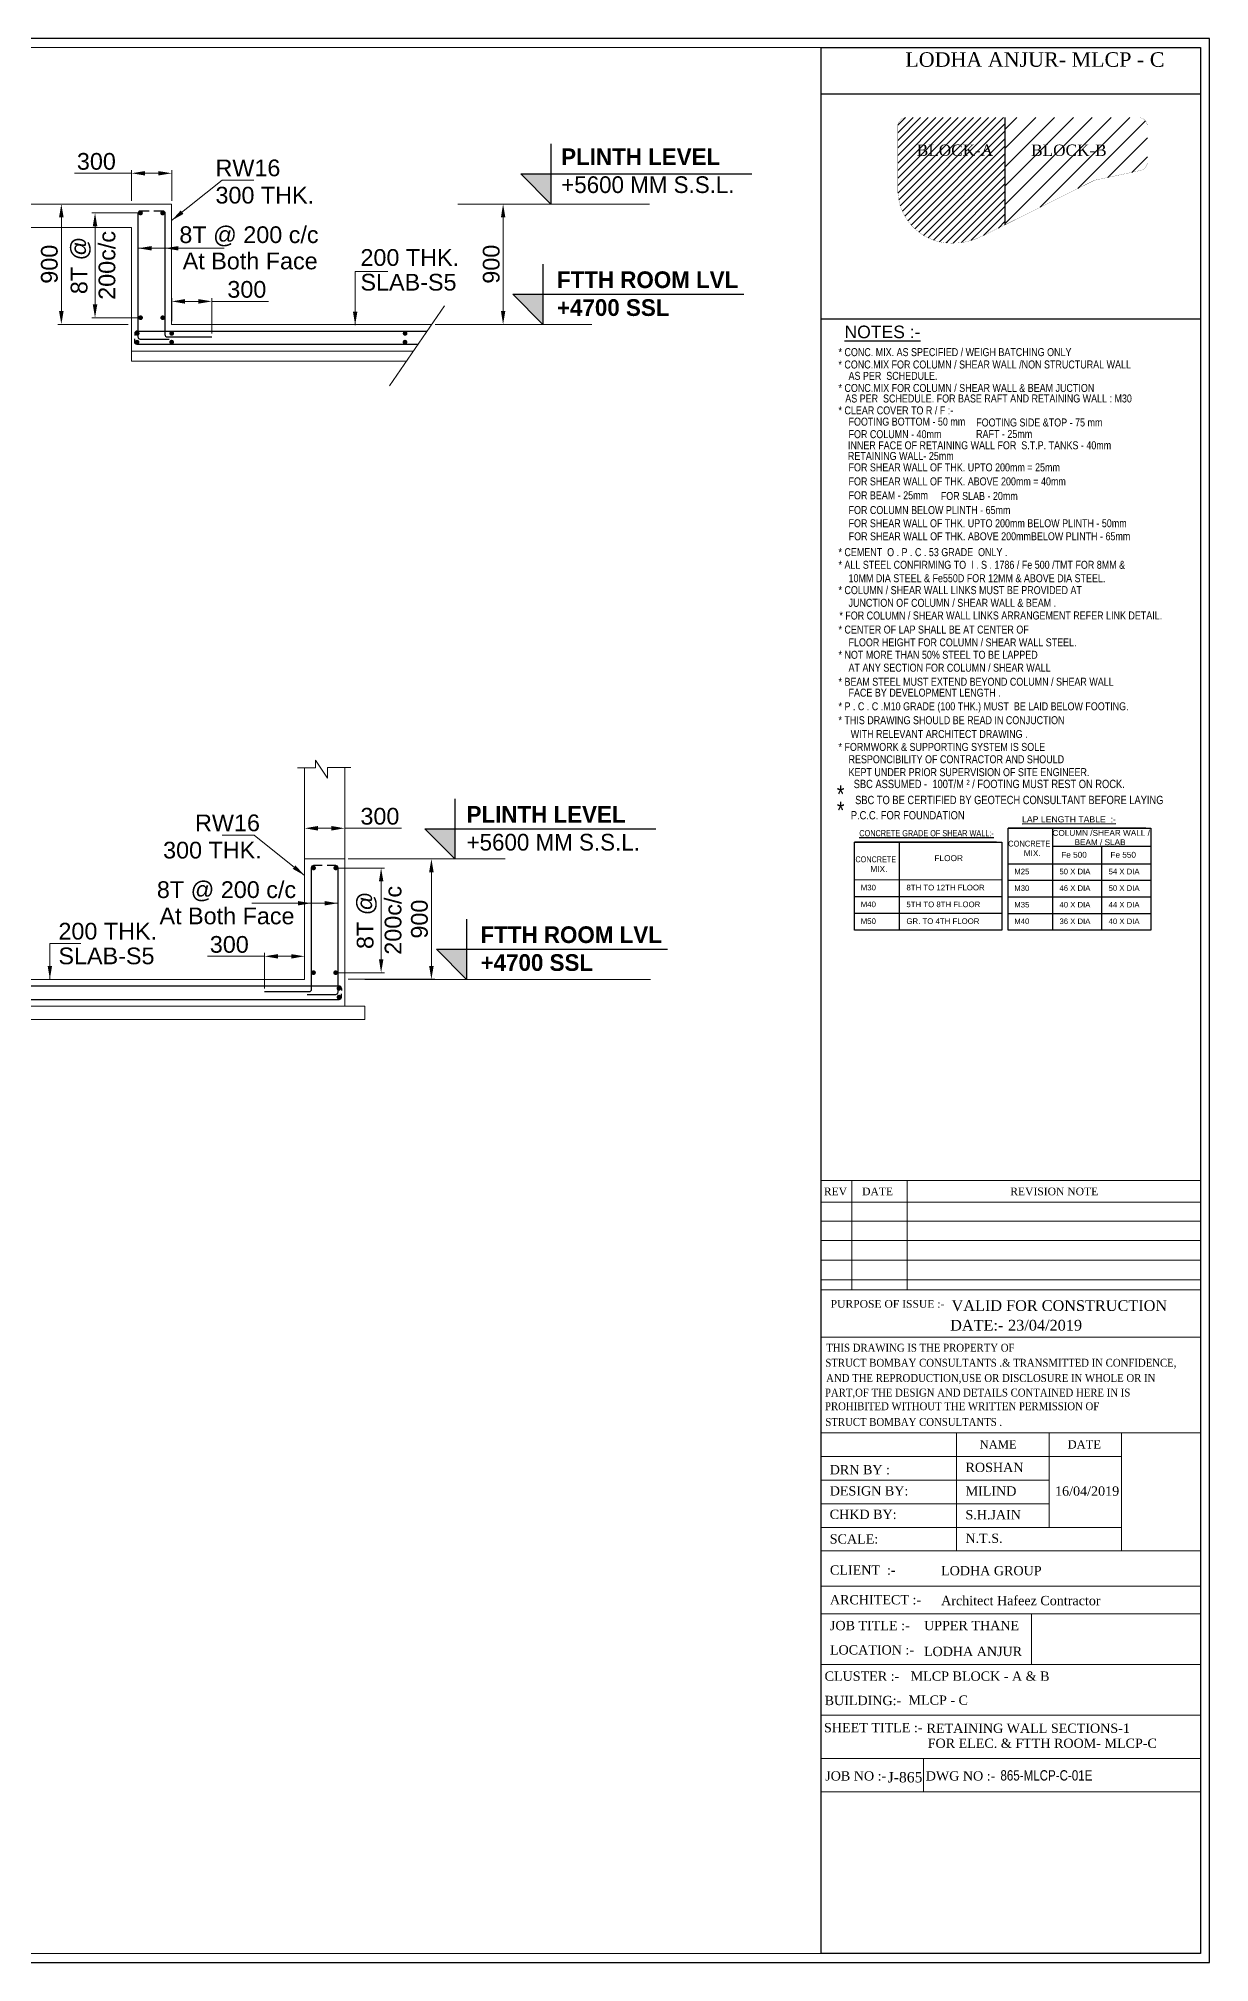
# Model space of a CAD drawing. Header units: millimetres. Extents: x 99112 to 332273, y 431815 to 552227.
# Drawn here: x 322734 to 331490, y 518205 to 532590 of the extents above; entities that cross this region are included whole.
import ezdxf
from ezdxf.enums import TextEntityAlignment as Align

# ---------------------------------------------------------------- set-up
doc = ezdxf.new("R2010")
doc.units = ezdxf.units.MM
doc.header["$LTSCALE"] = 100
doc.header["$MEASUREMENT"] = 0
doc.layers.add('Col. sch.', color=4, linetype='Continuous')
doc.layers.add('SHEET', color=7, linetype='Continuous')
for name, color, linetype, lineweight in [('CONCRETE', 7, 'Continuous', 20), ('D-sheet', 42, 'Continuous', 13), ('DIM', 8, 'Continuous', 13), ('DONUT', 2, 'Continuous', 20), ('LINE- 1', 7, 'Continuous', 25), ('MAIN TEXT', 6, 'Continuous', 30), ('REINF', 4, 'Continuous', 30), ('S- LEVEL', 1, 'Continuous', 25), ('SUNK', 251, 'Continuous', 9), ('TEXT', 255, 'Continuous', 25)]:
    doc.layers.add(name, color=color, linetype=linetype, lineweight=lineweight)
doc.styles.add('03_ALL SECTIONS.$0$STD-125', font='', dxfattribs={"height": 250})
doc.styles.add('ARIAL', font='arial.ttf')
doc.styles.add('STYLE3', font='times.ttf', dxfattribs={"width": 0.8, "height": 12})
doc.styles.get('03_ALL SECTIONS.$0$STD-125').set_extended_font_data('Century Gothic')
doc.dimstyles.new('50', dxfattribs={"dimscale": 50, "dimtxt": 2.5, "dimasz": 2, "dimexe": 0.5, "dimexo": 0.5, "dimgap": 0.5, "dimtad": 1, "dimdec": 0, "dimzin": 3, "dimdsep": 46, "dimtxsty": 'ARIAL', "dimcen": 0, "dimdle": 1, "dimclrd": 256, "dimclre": 256, "dimclrt": 7, "dimadec": 0, "dimazin": 0, "dimtfac": 1, "dimtdec": 0, "dimtmove": 0, "dimatfit": 3, "dimfxl": 0, "dimtolj": 1, "dimtzin": 0, "dimlwd": -1, "dimlwe": -1, "dimarcsym": 0})

# ---------------------------------------------------------------- blocks, each defined once
blk = doc.blocks.new('03_ALL SECTIONS.$0$A$C3CA661EA')
at = {"layer": 'S- LEVEL', "ltscale": 1000}
h = blk.add_hatch(color=67, dxfattribs=at)
h.dxf.hatch_style = 1
h.paths.add_polyline_path([(0, 300), (-300, 300), (0, 0)])
blk.add_lwpolyline([(0, 600), (0, 0), (-300, 300), (2004, 300)], dxfattribs=at)
blk = doc.blocks.new('*D857')
at = {"layer": 'DIM', "transparency": 16777216}
for p, q in [((323472, 531285), (323132, 531285)), ((323157, 530602), (323157, 531185)), ((323472, 530502), (323132, 530502))]:
    blk.add_line(p, q, dxfattribs=at)
for points in [[(323174, 531185), (323140, 531185), (323157, 531285)], [(323140, 530602), (323174, 530602), (323157, 530502)]]:
    blk.add_solid(points, dxfattribs=at)
at = {"layer": 'DIM', "color": 7, "transparency": 16777216, "char_height": 125, "attachment_point": 5, "rotation": 90, "style": 'ARIAL'}
for s, insert in [('\\A1;8T @ ', (323050, 530893)), ('200c/c', (323247, 530893))]:
    blk.add_mtext(s, dxfattribs=dict(at, insert=insert))
blk = doc.blocks.new('*D858')
at = {"layer": 'DIM', "transparency": 16777216}
for p, q in [((323430, 531582), (323004, 531582)), ((323430, 531377), (323430, 531606)), ((323630, 531582), (323530, 531582)), ((323730, 531377), (323730, 531606))]:
    blk.add_line(p, q, dxfattribs=at)
for points in [[(323530, 531598), (323530, 531565), (323430, 531582)], [(323630, 531565), (323630, 531598), (323730, 531582)]]:
    blk.add_solid(points, dxfattribs=at)
at = {"layer": 'DIM', "color": 7, "transparency": 16777216, "insert": (323167, 531670), "char_height": 125, "attachment_point": 5, "style": 'ARIAL'}
blk.add_mtext('\\A1;300', dxfattribs=at)
blk = doc.blocks.new('*D859')
at = {"layer": 'DIM', "transparency": 16777216}
for p, q in [((323405, 531352), (322880, 531352)), ((322905, 530552), (322905, 531252)), ((323405, 530452), (322880, 530452))]:
    blk.add_line(p, q, dxfattribs=at)
for points in [[(322922, 531252), (322888, 531252), (322905, 531352)], [(322888, 530552), (322922, 530552), (322905, 530452)]]:
    blk.add_solid(points, dxfattribs=at)
at = {"layer": 'DIM', "color": 7, "transparency": 16777216, "insert": (322816, 530902), "char_height": 125, "attachment_point": 5, "rotation": 90, "style": 'ARIAL'}
blk.add_mtext('\\A1;900', dxfattribs=at)
blk = doc.blocks.new('*D860')
at = {"layer": 'DIM', "transparency": 16777216}
for p, q in [((323730, 530477), (323730, 530649)), ((324030, 530384), (324030, 530649)), ((323830, 530624), (323930, 530624)), ((324030, 530624), (324455, 530624))]:
    blk.add_line(p, q, dxfattribs=at)
for points in [[(323830, 530641), (323830, 530607), (323730, 530624)], [(323930, 530607), (323930, 530641), (324030, 530624)]]:
    blk.add_solid(points, dxfattribs=at)
at = {"layer": 'DIM', "color": 7, "transparency": 16777216, "insert": (324292, 530713), "char_height": 125, "attachment_point": 5, "style": 'ARIAL'}
blk.add_mtext('\\A1;300', dxfattribs=at)
blk = doc.blocks.new('*D861')
at = {"layer": 'DIM', "transparency": 16777216}
for p, q in [((325912, 531352), (326233, 531352)), ((326208, 531252), (326208, 530552)), ((325700, 530452), (326233, 530452))]:
    blk.add_line(p, q, dxfattribs=at)
for points in [[(326225, 531252), (326192, 531252), (326208, 531352)], [(326192, 530552), (326225, 530552), (326208, 530452)]]:
    blk.add_solid(points, dxfattribs=at)
at = {"layer": 'DIM', "color": 7, "transparency": 16777216, "insert": (326120, 530902), "char_height": 125, "attachment_point": 5, "rotation": 90, "style": 'ARIAL'}
blk.add_mtext('\\A1;900', dxfattribs=at)
blk = doc.blocks.new('*D862')
at = {"layer": 'DIM', "transparency": 16777216}
for p, q in [((324981, 526388), (325321, 526388)), ((325296, 525705), (325296, 526288)), ((324981, 525605), (325321, 525605))]:
    blk.add_line(p, q, dxfattribs=at)
for points in [[(325313, 526288), (325280, 526288), (325296, 526388)], [(325280, 525705), (325313, 525705), (325296, 525605)]]:
    blk.add_solid(points, dxfattribs=at)
at = {"layer": 'DIM', "color": 7, "transparency": 16777216, "char_height": 125, "attachment_point": 5, "rotation": 90, "style": 'ARIAL'}
for s, insert in [('\\A1;8T @ ', (325189, 525997)), ('200c/c', (325386, 525997))]:
    blk.add_mtext(s, dxfattribs=dict(at, insert=insert))
blk = doc.blocks.new('*D863')
at = {"layer": 'DIM', "transparency": 16777216}
for p, q in [((324724, 526481), (324724, 526710)), ((324824, 526685), (324924, 526685)), ((325024, 526481), (325024, 526710)), ((325024, 526685), (325449, 526685))]:
    blk.add_line(p, q, dxfattribs=at)
for points in [[(324824, 526702), (324824, 526668), (324724, 526685)], [(324924, 526668), (324924, 526702), (325024, 526685)]]:
    blk.add_solid(points, dxfattribs=at)
at = {"layer": 'DIM', "color": 7, "transparency": 16777216, "insert": (325287, 526774), "char_height": 125, "attachment_point": 5, "style": 'ARIAL'}
blk.add_mtext('\\A1;300', dxfattribs=at)
blk = doc.blocks.new('*D864')
at = {"layer": 'DIM', "transparency": 16777216}
for p, q in [((325049, 526456), (325697, 526456)), ((325672, 525656), (325672, 526356)), ((325049, 525556), (325697, 525556))]:
    blk.add_line(p, q, dxfattribs=at)
for points in [[(325689, 526356), (325655, 526356), (325672, 526456)], [(325655, 525656), (325689, 525656), (325672, 525556)]]:
    blk.add_solid(points, dxfattribs=at)
at = {"layer": 'DIM', "color": 7, "transparency": 16777216, "insert": (325583, 526006), "char_height": 125, "attachment_point": 5, "rotation": 90, "style": 'ARIAL'}
blk.add_mtext('\\A1;900', dxfattribs=at)
blk = doc.blocks.new('*D865')
at = {"layer": 'DIM', "transparency": 16777216}
for p, q in [((324424, 525487), (324424, 525753)), ((324724, 525581), (324724, 525753)), ((324424, 525728), (323998, 525728)), ((324624, 525728), (324524, 525728))]:
    blk.add_line(p, q, dxfattribs=at)
for points in [[(324524, 525744), (324524, 525711), (324424, 525728)], [(324624, 525711), (324624, 525744), (324724, 525728)]]:
    blk.add_solid(points, dxfattribs=at)
at = {"layer": 'DIM', "color": 7, "transparency": 16777216, "insert": (324161, 525816), "char_height": 125, "attachment_point": 5, "style": 'ARIAL'}
blk.add_mtext('\\A1;300', dxfattribs=at)
blk = doc.blocks.new('Z$W@#45F84DCC')
blk.add_line((0, 0), (16018, 0))
at = {"layer": 'LINE- 1'}
for p, q in [((13717, -21588), (7886, -21587)), ((9763, -21588), (9764, -25903)), ((7395, -22181, 0), (1373, -22181, 0)), ((3274, -22181, 0), (3274, -25903, 0)), ((9763, -22344), (13934, -22344)), ((11849, -22344), (11849, -25903)), ((7886, -23091), (13934, -23092)), ((1373, -23767, 0), (7614, -23768, 0)), ((7886, -23794), (13934, -23795)), ((1373, -24479, 0), (7614, -24480, 0)), ((1373, -25191, 0), (7614, -25192, 0)), ((7886, -24497), (13934, -24498)), ((7886, -25200), (13934, -25201))]:
    blk.add_line(p, q, dxfattribs=at)
blk.add_lwpolyline([(7886, -21588), (13934, -21588), (13934, -25904), (7886, -25903)], close=True, dxfattribs=at)
at = {"layer": 'LINE- 1', "elevation": 0}
blk.add_lwpolyline([(1373, -22181), (7614, -22181), (7614, -25903), (1373, -25903)], close=True, dxfattribs=at)
at = {"layer": 'Col. sch.', "style": 'ARIAL'}
for s, height, p in [('M25', 234.4, (8148, -23305)), ('50 X DIA', 234.4, (10062, -23305)), ('54 X DIA', 234.4, (12145, -23305)), ('M30', 237.3, (1638, -23984, 0)), ('8TH TO 12TH FLOOR', 237.29, (3576, -23984, 0)), ('M30', 234.4, (8148, -24008)), ('46 X DIA', 234.4, (10062, -24008)), ('50 X DIA', 234.4, (12145, -24008)), ('M40', 237.3, (1638, -24696, 0)), ('5TH TO 8TH FLOOR', 237.29, (3575, -24696, 0)), ('M35', 234.4, (8148, -24711)), ('40 X DIA', 234.4, (10062, -24711)), ('44 X DIA', 234.4, (12145, -24711)), ('M50', 237.3, (1638, -25408, 0)), ('GR. TO 4TH FLOOR', 237.29, (3575, -25408, 0)), ('M40', 234.4, (8148, -25414)), ('36 X DIA', 234.4, (10062, -25414)), ('40 X DIA', 234.4, (12145, -25415))]:
    blk.add_text(s, height=height, dxfattribs=at).set_placement(p, align=Align.TOP_LEFT)
at = {"layer": 'MAIN TEXT', "style": 'ARIAL'}
for s, height, rotation, p in [('%%ULAP LENGTH TABLE  :-', 262.52, 0.00358, (10464, -21211)), ('COLUMN /SHEAR WALL /', 248.6, 0.00358, (11831, -21781)), ('FLOOR', 251.7, 0.00359, (5367, -22856, 0)), ('MIX.', 248.6, 0.00358, (8907, -22647)), ('Fe 500', 248.6, 0.00358, (10680, -22714)), ('BEAM / SLAB', 248.6, 0.00358, (11781, -22175)), ('Fe 550', 248.6, 0.00358, (12763, -22714)), ('MIX.', 251.7, 0.00359, (2407, -23318, 0))]:
    blk.add_text(s, height=height, rotation=rotation, dxfattribs=at).set_placement(p, align=Align.MIDDLE)
at = {"layer": 'MAIN TEXT', "style": 'ARIAL', "width": 0.8}
for s, height, rotation, p in [('%%UCONCRETE GRADE OF SHEAR WALL:-', 265.77, 0.00359, (4429, -21800, 0)), ('CONCRETE', 251.7, 0.00359, (2276, -22906, 0)), ('CONCRETE', 248.6, 0.00358, (8778, -22240))]:
    blk.add_text(s, height=height, rotation=rotation, dxfattribs=at).set_placement(p, align=Align.MIDDLE)
at = {"layer": 'SHEET', "color": 6, "style": 'ARIAL'}
blk.add_text('%%UNOTES :-', height=532.35, dxfattribs=at).set_placement((950, -289, 18830), align=Align.TOP_LEFT)
at = {"layer": 'SHEET', "color": 4, "style": 'ARIAL', "width": 0.8}
for s, p in [('* CONC. MIX. AS SPECIFIED / WEIGH BATCHING ONLY', (5633, -1407, 18548)), ('* CONC.MIX FOR COLUMN / SHEAR WALL /NON STRUCTURAL WALL', (6892, -1930, 18548)), ('AS PER  SCHEDULE.', (3006, -2418, 18548)), ('* CONC.MIX FOR COLUMN / SHEAR WALL & BEAM JUCTION', (6117, -2925, 18548)), ('AS PER  SCHEDULE. FOR BASE RAFT AND RETAINING WALL : M30', (7057, -3377, 18548)), ('* CLEAR COVER TO R / F :-', (3128, -3875, 18548)), ('FOOTING BOTTOM - 50 mm', (3595, -4358, 18548)), ('FOR COLUMN - 40mm', (3090, -4889, 18548)), ('RAFT - 25mm', (7717, -4881, 18548)), ('FOOTING SIDE &TOP - 75 mm', (9207, -4394, 18548)), ('RETAINING WALL- 25mm', (3338, -5813, 37096)), ('INNER FACE OF RETAINING WALL FOR  S.T.P. TANKS - 40mm', (6676, -5361, 18548)), ('FOR SHEAR WALL OF THK. UPTO 200mm = 25mm', (5601, -6296, 18548)), ('FOR SHEAR WALL OF THK. ABOVE 200mm = 40mm', (5727, -6891, 18548)), ('FOR BEAM - 25mm', (2806, -7480, 18548)), ('FOR SLAB - 20mm', (6663, -7509, 18548)), ('FOR COLUMN BELOW PLINTH - 65mm', (4553, -8106, 18548)), ('FOR SHEAR WALL OF THK. UPTO 200mm BELOW PLINTH - 50mm', (7016, -8665, 18548)), ('* CEMENT  O . P . C . 53 GRADE  ONLY .', (4275, -9889, 18548)), ('FOR SHEAR WALL OF THK. ABOVE 200mmBELOW PLINTH - 65mm', (7096, -9217, 18548)), ('* ALL STEEL CONFIRMING TO  I . S . 1786 / Fe 500 /TMT FOR 8MM &', (6770, -10418, 18548)), ('* COLUMN / SHEAR WALL LINKS MUST BE PROVIDED AT', (5854, -11492, 18548)), ('10MM DIA STEEL & Fe550D FOR 12MM & ABOVE DIA STEEL.', (6565, -10994, 18548)), ('JUNCTION OF COLUMN / SHEAR WALL & BEAM . ', (5574, -12030, 18548)), ('* CENTER OF LAP SHALL BE AT CENTER OF ', (4781, -13170, 18548)), ('* FOR COLUMN / SHEAR WALL LINKS ARRANGEMENT REFER LINK DETAIL.', (7574, -12567, 18548)), ('FLOOR HEIGHT FOR COLUMN / SHEAR WALL STEEL.', (5953, -13706, 18548)), ('* NOT MORE THAN 50%%% STEEL TO BE LAPPED', (4918, -14238, 18548)), ('AT ANY SECTION FOR COLUMN / SHEAR WALL', (5406, -14779, 18548)), ('* BEAM STEEL MUST EXTEND BEYOND COLUMN / SHEAR WALL', (6528, -15374, 18548)), ('* P . C . C .M10 GRADE (100 THK.) MUST  BE LAID BELOW FOOTING.', (6844, -16464, 18548)), ('FACE BY DEVELOPMENT LENGTH .', (4343, -15844, 18548)), ('* THIS DRAWING SHOULD BE READ IN CONJUCTION', (5485, -17010, 18548)), ('WITH RELEVANT ARCHITECT DRAWING .', (4961, -17595, 18548)), ('* FORMWORK & SUPPORTING SYSTEM IS SOLE ', (5128, -18143, 18548)), ('RESPONCIBILITY OF CONTRACTOR AND SHOULD', (5690, -18666, 18548)), ('KEPT UNDER PRIOR SUPERVISION OF SITE ENGINEER.', (6227, -19212, 18548))]:
    blk.add_text(s, height=339.02, rotation=0.00358, dxfattribs=at).set_placement(p, align=Align.MIDDLE)
at = {"layer": 'SHEET', "color": 2, "style": 'ARIAL', "width": 0.8}
for s, height, p in [('SBC ASSUMED -  100T/M ² / FOOTING MUST REST ON ROCK.', 353.14, (7086, -19704, -5)), ('*', 740, (787, -20142, -5)), ('SBC TO BE CERTIFIED BY GEOTECH CONSULTANT BEFORE LAYING ', 353.14, (7991, -20391, -5)), ('*', 740, (787, -20829, -5)), ('P.C.C. FOR FOUNDATION', 353.14, (3631, -21037, -5))]:
    blk.add_text(s, height=height, rotation=0.00358, dxfattribs=at).set_placement(p, align=Align.MIDDLE)

msp = doc.modelspace()

# ---------------------------------------------------------------- hatches: boundary and pattern name
at = {"layer": 'DIM'}
h = msp.add_hatch(dxfattribs=at)
h.set_pattern_fill('ANSI31', color=256, scale=318.634544, style=0)
h.set_pattern_definition([(45, (291174.872, 446640.702), (-28.163581, 28.163581), [])])
h.paths.add_polyline_path([(329159.4, 531933.8), (329159.4, 531467.3, 0.3513178), (329466.1, 531070, 0.1730551), (329797.6, 531115.1), (329960.4, 531196.1), (329960.4, 531998.1), (329223.8, 531998.1, 0.4142136)])
h = msp.add_hatch(dxfattribs=at)
h.set_pattern_fill('ANSI31', color=256, scale=796.58636, style=0)
h.set_pattern_definition([(45, (289078.14, 447090.76), (-70.40895, 70.40895), [])])
h.paths.add_polyline_path([(331025.3, 531933.8, 0.4142136), (330961, 531998.1), (329960.4, 531998.1), (329960.4, 531196.1), (330629.8, 531529.4, -0.0000016), (330629.8, 531529.4), (330974.4, 531602.8, 0.3788572), (331025.3, 531672.3)])

# ---------------------------------------------------------------- linework, layer by layer
at = {"color": 0, "linetype": 'ByBlock'}
msp.add_line((328587.6, 532175.2), (331422.2, 532175.2), dxfattribs=at)
at = {"ltscale": 5}
msp.add_line((329960.4, 531998.1), (329960.4, 531196.1), dxfattribs=at)
msp.add_line((328587.6, 530494), (331422.5, 530494))
at = {"color": 5}
msp.add_lwpolyline([(311189.2, 518205.4), (331490.2, 518205.4), (331490.2, 532589.5), (311189.2, 532589.5)], close=True, dxfattribs=at)
at = {"color": 0, "linetype": 'ByBlock'}
msp.add_lwpolyline([(328587.6, 532521.5), (331422.2, 532521.5), (331422.2, 518273.4), (328587.6, 518273.4)], close=True, dxfattribs=at)
at = {"ltscale": 5, "const_width": 1.27}
msp.add_lwpolyline([(330629.8, 531529.4), (329797.6, 531115.1, -0.1730551), (329466.1, 531070, -0.3513178), (329159.4, 531467.3), (329159.4, 531933.8, -0.4142136), (329223.8, 531998.1), (330961, 531998.1, -0.4142136), (331025.3, 531933.8), (331025.3, 531672.3, -0.3788572), (330974.4, 531602.8), (330629.8, 531529.4, 0.0000016), (330629.8, 531529.4, 0.0000016)], format="xyb", dxfattribs=at)
at = {"layer": 'CONCRETE'}
for p, q in [((318124.6, 531352), (323729.6, 531352)), ((321284.6, 531177), (323429.6, 531177))]:
    msp.add_line(p, q, dxfattribs=at)
at = {"layer": 'CONCRETE', "ltscale": 1000}
for p, q in [((323729.6, 531352), (323729.6, 530452)), ((323429.6, 531177), (323429.6, 530177)), ((323729.6, 530452), (325674.6, 530452)), ((323429.6, 530252), (325536.8, 530252)), ((323429.6, 530177), (325485.1, 530177)), ((324723.8, 526455.5), (325023.8, 526455.5)), ((324723.8, 526455.5), (324723.8, 525555.5)), ((325023.8, 526455.5), (325023.8, 525555.5)), ((325023.8, 525555.5), (325023.8, 525355.5)), ((325173.8, 525355.5), (325173.8, 525255.5))]:
    msp.add_line(p, q, dxfattribs=at)
for points in [[(321639.7, 525555.5), (324723.8, 525555.5)], [(318247.9, 525355.5), (325173.8, 525355.5)], [(318247.9, 525255.5), (325173.8, 525255.5)]]:
    msp.add_lwpolyline(points, dxfattribs=at)
at = {"layer": 'D-sheet'}
for p, q in [((328587.6, 524052.9, 0), (331422.2, 524052.9, 0)), ((328587.6, 524052.9, 0), (331422.2, 524052.9, 0)), ((328814.7, 523234.8, 0), (328814.7, 524052.9, 0)), ((329228.5, 523234.8, 0), (329228.5, 524052.9, 0)), ((328587.6, 523889.2, 0), (331422.2, 523889.2, 0)), ((328587.6, 523889.2, 0), (331422.2, 523889.2, 0)), ((328587.6, 523748.5, 0), (331422.2, 523748.5, 0)), ((328587.6, 523602.5, 0), (331422.2, 523602.5, 0)), ((328587.6, 523456.5, 0), (331422.2, 523456.5, 0)), ((328587.6, 523310.4, 0), (331422.2, 523310.4, 0)), ((328587.6, 523234.8, 0), (331422.2, 523234.8, 0)), ((328587.6, 523234.8, 0), (331422.2, 523234.8, 0)), ((328587.6, 522881.2, 0), (331422.2, 522881.2, 0)), ((328587.6, 522164.5), (331422.2, 522164.5)), ((328587.6, 522164.5), (331422.2, 522164.5)), ((329599.1, 522164.5), (329599.1, 521282.4)), ((330291.3, 522164.5), (330291.3, 521458.8)), ((330831.9, 522164.5), (330831.9, 521282.4)), ((330831.9, 521988.1), (328587.6, 521988.1)), ((328587.6, 521988.1), (330831.9, 521988.1)), ((330291.3, 521811.7), (328587.6, 521811.7)), ((330291.3, 521635.3), (328587.6, 521635.3)), ((330831.9, 521458.8), (328587.6, 521458.8)), ((328587.6, 521282.4), (331422.2, 521282.4)), ((328587.6, 521282.4), (331422.2, 521282.4)), ((328587.6, 521019.9), (331422.2, 521019.9)), ((328587.6, 520811.6, 0), (331422.2, 520811.6, 0)), ((328587.6, 520433.1), (331422.2, 520433.1)), ((328587.6, 520433.1, 0), (331422.2, 520433.1, 0)), ((328587.6, 520054.7), (331422.2, 520054.7)), ((328587.6, 519731.6, 0), (331422.2, 519731.6, 0)), ((329352.3, 519731.6, 0), (329352.3, 519480.5, 0)), ((328587.6, 519480.5, 0), (331422.2, 519480.5, 0))]:
    msp.add_line(p, q, dxfattribs=at)
at = {"layer": 'DIM'}
for p, q in [((325870, 531352), (327303, 531352)), ((325808.5, 530452), (326872.5, 530452)), ((324723.8, 526455.5), (324723.8, 527137.3)), ((325023.8, 526455.5), (325023.8, 527139.6)), ((325173.8, 526455.5), (326224.7, 526455.5)), ((325173.8, 525555.5), (327309.2, 525555.5)), ((330157.9, 520811.6, 0), (330157.9, 520433.1))]:
    msp.add_line(p, q, dxfattribs=at)
msp.add_lwpolyline([(328587.6, 532521.5), (331422.2, 532521.5), (331422.2, 518273.4), (328587.6, 518273.4)], close=True, dxfattribs=at)
for points in [[(325770, 530590.5), (325358, 529992.5)], [(324670.3, 527137.3), (324806.1, 527137.3), (324806.1, 527193.4), (324894.8, 527059.9), (324894.8, 527139.6), (325070.3, 527139.6)]]:
    msp.add_lwpolyline(points, dxfattribs=at)
at = {"layer": 'DONUT', "const_width": 17.5}
for points in [[(323488.2, 531284.7, 1), (323505.7, 531284.7, 1)], [(323653.5, 531284.7, 1), (323671, 531284.7, 1)], [(323480.7, 530319.3, -1), (323463.2, 530319.3, -1)], [(323738.3, 530319.3, -1), (323720.8, 530319.3, -1)], [(325483.7, 530319.3, -1), (325466.2, 530319.3, -1)], [(324799.9, 526388.2, -1), (324782.4, 526388.2, -1)], [(324965.2, 526388.2, -1), (324947.7, 526388.2, -1)], [(324972.7, 525422.8, 1), (324990.2, 525422.8, 1)]]:
    msp.add_lwpolyline(points, format="xyb", close=True, dxfattribs=at)
at = {"layer": 'DONUT', "const_width": 17.5, "elevation": 12.3}
for points in [[(323506.2, 530502, -1), (323488.7, 530502, -1)], [(323654, 530502, 1), (323671.5, 530502, 1)], [(323481.2, 530384.7, -1), (323463.7, 530384.7, -1)], [(323738.9, 530384.7, -1), (323721.4, 530384.7, -1)], [(325484.2, 530384.7, -1), (325466.7, 530384.7, -1)], [(324799.4, 525605.5, -1), (324781.9, 525605.5, -1)], [(324947.2, 525605.5, 1), (324964.7, 525605.5, 1)], [(324972.2, 525488.2, 1), (324989.7, 525488.2, 1)]]:
    msp.add_lwpolyline(points, format="xyb", close=True, dxfattribs=at)
at = {"layer": 'REINF'}
for p, q in [((323454.4, 530384.7), (323454.4, 530368)), ((323471.9, 530402.2), (325640.2, 530402.2)), ((324981.5, 525505.7), (318069.7, 525505.7)), ((324999, 525488.2), (324999, 525471.5))]:
    msp.add_line(p, q, dxfattribs=at)
for points in [[(323710.5, 530339.5), (323496.9, 530339.5, -0.4142136), (323479.4, 530357), (323479.4, 531284.7, -0.4142136), (323496.9, 531302.2), (323561.5, 531302.2)], [(323597, 531302.2), (323662.3, 531302.2, -0.4142136), (323679.8, 531284.7), (323679.8, 530376, 0.4142136), (323697.3, 530358.5), (324029.6, 530358.5)], [(325571.1, 530301.8), (323471.9, 530301.8, -0.4142136), (323454.4, 530319.3), (323454.4, 530343.5)], [(324856.4, 526405.7), (324791.2, 526405.7, 0.4142136), (324773.7, 526388.2), (324773.7, 525479.5, -0.4142136), (324756.2, 525462), (324423.8, 525462)], [(324742.9, 525443), (324956.5, 525443, 0.4142136), (324974, 525460.5), (324974, 526388.2, 0.4142136), (324956.5, 526405.7), (324891.9, 526405.7)], [(318052.2, 525222.9), (318052.2, 525387.8, -0.4142136), (318069.7, 525405.3), (324981.5, 525405.3, 0.4142136), (324999, 525422.8), (324999, 525447)]]:
    msp.add_lwpolyline(points, format="xyb", dxfattribs=at)
for centre, start, end in [((323471.9, 530384.7), 90, 180), ((324981.5, 525488.2), 360, 90)]:
    msp.add_arc(centre, 17.5, start, end, dxfattribs=at)
at = {"layer": 'SUNK', "color": 6}
msp.add_lwpolyline([(311257.3, 518273.4), (331422.2, 518273.4), (331422.2, 532521.5), (311257.3, 532521.5)], close=True, dxfattribs=at)

# ---------------------------------------------------------------- block references
at = {"xscale": 0.1764216134739895, "yscale": 0.1764216134739895, "zscale": 0.1764216134739895}
msp.add_blockref('Z$W@#45F84DCC', (328593.1, 530494), dxfattribs=at)
at = {"layer": 'S- LEVEL', "ltscale": 1000, "xscale": 0.75, "yscale": 0.75, "zscale": 0.75}
for p in [(326564.7, 531352), (326505.4, 530452), (325847, 526455.9), (325934.2, 525555.5)]:
    msp.add_blockref('03_ALL SECTIONS.$0$A$C3CA661EA', p, dxfattribs=at)

# ---------------------------------------------------------------- texts
at = {"layer": 'S- LEVEL', "ltscale": 1000, "char_height": 125, "attachment_point": 1, "style": '03_ALL SECTIONS.$0$STD-125'}
for s, insert, width in [('{\\fCentury Gothic|b1|i0|c0|p34;\\C1;PLINTH LEVEL\\P}+5600 MM S.S.L.', (326642.5, 531767.5), 1772.628), ('{\\fCentury Gothic|b1|i0|c0|p34;\\C1;FTTH ROOM LVL\\C256; \\P+4700 SSL }', (326610.9, 530848.5), 3235.745), ('{\\fCentury Gothic|b1|i0|c0|p34;\\C1;PLINTH LEVEL\\P}+5600 MM S.S.L.{\\fCentury Gothic|b1|i0|c0|p34; \\P }', (325934.9, 526851.7), 2696.454), ('{\\fCentury Gothic|b1|i0|c0|p34;\\C1;FTTH ROOM LVL\\C256; \\P+4700 SSL }', (326039.7, 525952), 3235.745)]:
    msp.add_mtext(s, dxfattribs=dict(at, insert=insert, width=width))
at = {"layer": 'SHEET', "color": 2, "style": 'STYLE3'}
for s, height, p in [('LODHA ANJUR- MLCP - C', 108.931, (329215.4, 532486.6)), ('BLOCK-A', 85.09, (329301.4, 531796.5)), ('BLOCK-B', 85.09, (330156.8, 531796.5))]:
    msp.add_text(s, height=height, dxfattribs=at).set_placement(p, align=Align.TOP_LEFT)
at = {"layer": 'SHEET', "style": 'STYLE3'}
for s, height, p in [('REV', 57.4, (328606.6, 523941.5, 0)), ('DATE', 57.4, (328892.7, 523941.5, 0)), ('REVISION NOTE', 57.402, (330000.3, 523941.5, 0)), ('PURPOSE OF ISSUE :-', 57.402, (328657.2, 523100.8, 0)), ('NAME', 61.95, (329771.9, 522047.8)), ('DATE', 61.95, (330429.2, 522047.8)), ('DRN BY :', 69.69, (328650.4, 521855)), ('DESIGN BY:', 69.69, (328650.4, 521696.9)), ('CHKD BY:', 69.69, (328650.4, 521521.2)), ('SCALE:', 69.69, (328650.4, 521337.2)), ('CLIENT  :-', 69.69, (328652, 521104.7)), ('ARCHITECT :-', 69.693, (328652, 520882.8)), ('JOB TITLE :-', 69.693, (328652, 520689.9, 0)), ('LOCATION :-', 69.693, (328652, 520508, 0)), ('CLUSTER :-', 69.69, (328612.1, 520311.5, 0)), ('BUILDING:-', 69.69, (328612.1, 520129.5, 0)), ('SHEET TITLE :-', 69.693, (328607.7, 519926.6, 0)), ('JOB NO :-', 69.69, (328616.8, 519565.8, 0)), ('DWG NO :-', 69.69, (329368.3, 519565.8))]:
    msp.add_text(s, height=height, dxfattribs=at).set_placement(p)
at = {"layer": 'SHEET', "color": 6, "style": 'STYLE3'}
for s, height, p in [('VALID FOR CONSTRUCTION', 80.363, (329561.3, 523076.3)), ('DATE:- ', 80.36, (329550.8, 522929.5)), ('23/04/2019', 80.36, (329983.9, 522929.5))]:
    msp.add_text(s, height=height, dxfattribs=at).set_placement(p)
at = {"layer": 'SHEET', "color": 4}
for s, height, style, width, p in [('STRUCT BOMBAY CONSULTANTS .& TRANSMITTED IN CONFIDENCE,', 59.105, 'STYLE3', 0.9, (328617.8, 522659.8, 0)), ('THIS DRAWING IS THE PROPERTY OF ', 59.105, 'STYLE3', 0.9, (328623.6, 522772.2, 0)), ('AND THE REPRODUCTION,USE OR DISCLOSURE IN WHOLE OR IN', 59.105, 'STYLE3', 0.9, (328623.6, 522545.6, 0)), ('PART,OF THE DESIGN AND DETAILS CONTAINED HERE IN IS', 59.105, 'STYLE3', 0.9, (328614.8, 522436.7, 0)), ('PROHIBITED WITHOUT THE WRITTEN PERMISSION OF', 59.105, 'STYLE3', 0.9, (328614.8, 522334.7, 0)), ('STRUCT BOMBAY CONSULTANTS .', 59.105, 'STYLE3', 0.9, (328617.8, 522217.1, 0)), ('865-MLCP-C-01E', 77.437, 'ARIAL', 0.8, (329926.8, 519565.8))]:
    msp.add_text(s, height=height, dxfattribs=dict(at, style=style, width=width)).set_placement(p)
at = {"layer": 'SHEET', "color": 4, "style": 'STYLE3'}
for s, height, p in [('ROSHAN', 69.69, (329665.8, 521872.3)), ('MILIND', 69.69, (329666.2, 521695)), ('16/04/2019', 69.69, (330335.2, 521695)), ('S.H.JAIN', 69.69, (329665.1, 521518.6)), ('N.T.S.', 69.69, (329665.1, 521342.2)), ('LODHA GROUP', 69.693, (329483.1, 521100, 0)), ('Architect Hafeez Contractor', 69.693, (329483.1, 520876.5)), ('UPPER THANE', 69.693, (329355.7, 520689.9)), ('LODHA ANJUR', 69.693, (329354.7, 520496.3)), ('MLCP BLOCK - A & B', 69.693, (329255.7, 520311.5, 0)), ('MLCP - C', 69.69, (329239.4, 520132.2, 0)), ('RETAINING WALL SECTIONS-1', 69.693, (329374.5, 519922.1, 0)), ('FOR ELEC. & FTTH ROOM- MLCP-C', 69.693, (329382.8, 519809.9, 0)), ('J-865', 77.44, (329083.5, 519551.9, 0))]:
    msp.add_text(s, height=height, dxfattribs=at).set_placement(p)
at = {"layer": 'TEXT', "style": 'ARIAL'}
for s, rotation, p in [('RW16', 0, (324057.6, 531559.4)), ('300 THK.', 0, (324057.6, 531355.7)), ('200 THK.', 0, (325141.6, 530889.7)), ('SLAB-S5', 0, (325141.6, 530704.9)), ('RW16', 360, (323904.9, 526662.9)), ('300 THK.', 360, (323666, 526459.2)), ('200 THK.', 0, (322883.3, 525853.1)), ('SLAB-S5', 0, (322883.3, 525668.3))]:
    msp.add_text(s, height=125, rotation=rotation, dxfattribs=at).set_placement(p)
for s, p in [('8T @ 200 c/c', (323787.5, 531060.2, -389.1)), ('At Both Face', (323812.4, 530863.7, -389.1)), ('8T @ 200 c/c', (323619.4, 526163.7, -389.1)), ('At Both Face', (323639.1, 525967.2, -389.1))]:
    msp.add_text(s, height=125, dxfattribs=at).set_placement(p)

# ---------------------------------------------------------------- dimensions: what is measured, and where the dimension line sits
at = {"layer": 'DIM'}
for base, p1, p2, picture, middle in [((323429.6, 531581.5), (323729.6, 531352), (323429.6, 531352), '*D858', (323166.8, 531670.4)), ((324029.6, 530624), (323729.6, 530452), (324029.6, 530358.5), '*D860', (324292.4, 530712.9))]:
    dim = msp.add_linear_dim(base=base, p1=p1, p2=p2, dimstyle='50', dxfattribs=at)
    dim.commit()
    dim.dimension.update_dxf_attribs({"geometry": picture, "text_midpoint": middle})
for base, p1, p2, angle, picture, middle in [((322905, 531352), (323429.6, 530452), (323429.6, 531352), 90, '*D859', (322816.2, 530902)), ((326208.4, 530452), (325887, 531352), (325674.6, 530452), 90, '*D861', (326119.5, 530902)), ((325023.8, 526685), (324723.8, 526455.5), (325023.8, 526455.5), 180, '*D863', (325286.6, 526773.9)), ((325671.9, 526455.5), (325023.8, 525555.5), (325023.8, 526455.5), 90, '*D864', (325583.1, 526005.5)), ((324423.8, 525727.5), (324723.8, 525555.5), (324423.8, 525462), 180, '*D865', (324161, 525816.4))]:
    dim = msp.add_linear_dim(base=base, p1=p1, p2=p2, angle=angle, dimstyle='50', dxfattribs=at)
    dim.commit()
    dim.dimension.update_dxf_attribs({"geometry": picture, "text_midpoint": middle})
for base, p1, p2, picture, middle in [((323157, 531284.7), (323497.5, 530502, 12.3), (323496.9, 531284.7), '*D857', (323157, 530893.3)), ((325296.4, 526388.2), (324955.9, 525605.5, 12.3), (324956.5, 526388.2), '*D862', (325296.4, 525996.8))]:
    dim = msp.add_linear_dim(base=base, p1=p1, p2=p2, angle=90, text='8T @ \\X200c/c', dimstyle='50', dxfattribs=at)
    dim.commit()
    dim.dimension.update_dxf_attribs({"geometry": picture, "text_midpoint": middle})

# ---------------------------------------------------------------- leaders
for points in [[(323729.6, 531228.5), (324107, 531529.5), (324345.5, 531529.5)], [(323479.4, 531021), (324123.5, 531021)], [(323679.8, 531021), (324123.5, 531021)], [(325102, 530446.2), (325102, 530847.5), (325346.5, 530847.5)], [(324723.8, 526332), (324346.4, 526633), (324107.9, 526633)], [(324974, 526124.5), (324329.9, 526124.5)], [(324773.7, 526124.5), (324329.9, 526124.5)], [(322819.2, 525555.5), (322819.2, 525824.4), (323049.7, 525824.4)]]:
    msp.add_leader(points, dimstyle='50', override={"dimgap": 0.5, "dimtad": 0}, dxfattribs=at)

doc.saveas('drawing.dxf')
